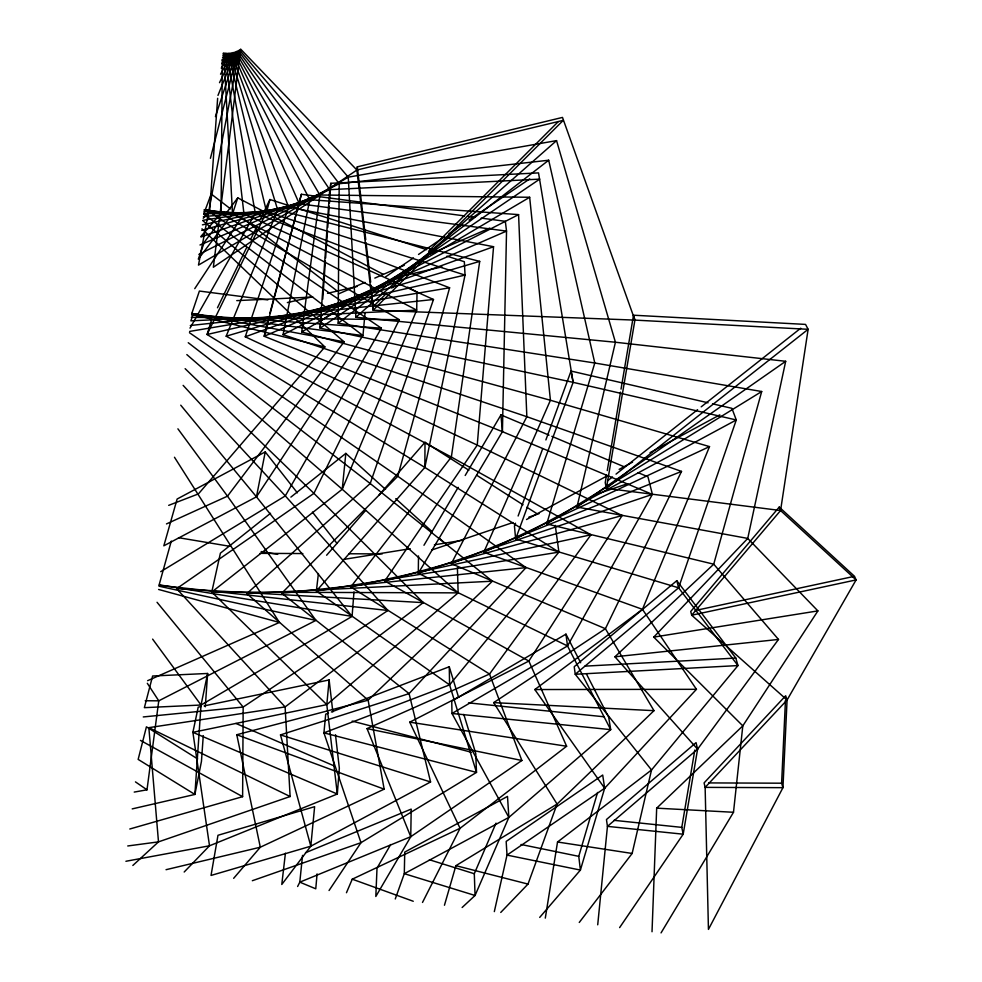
<?xml version="1.0" encoding="UTF-8"?>
<svg xmlns="http://www.w3.org/2000/svg" width="982" height="982" viewBox="0 0 982 982"><rect width="100%" height="100%" fill="white"/><g stroke="black" fill="none" stroke-linecap="round" stroke-linejoin="round"><path stroke-width="1.47" d="M129.796 829.004L242.615 796.672L243.168 707.052L157.046 602.285M252.337 880.719L360.983 842.679L476.503 772.392L449.584 684.896L316.376 591.029L424.85 467.42L425.01 442.268L468.856 470.231M619.617 927.609L683.19 834.197L697.588 749.168L614.916 656.798L713.73 564.184L761.701 391.511L594.785 363.009L338.152 323.225L339.195 183.732L238.172 50.61L210.418 158.311M222.325 59.288L221.048 213.217L201.04 236.306M418.504 555.935L418.295 573.292L567.51 645.947L610.694 729.638L508.86 817.405L404.302 873.685L395.267 898.972M390.689 844.52L377.014 868.125L375.824 896.48L410.758 836.713L411.2 809.107L305.512 852.732M638.079 472.637L647.973 476.798L652.379 494.388L418.295 573.292L502.428 431.663L506.528 231.101L505.325 221.306L481.155 218.102M652.023 931.746L656.676 808.161L742.809 725.858L817.896 610.902L747.744 538.418L576.986 507.043L615.419 342.239L556.548 140.622L348.266 177.165L198.487 265.091L239.412 49.898L348.266 177.165L355.877 317.26L615.419 342.239L785.686 361.29L747.744 538.418L653.754 637.109L742.809 725.858L733.493 812.274L661.046 932.9M787.073 700.019L691.696 615.211L690.727 611.479L779.229 507.08L854.5 576.299L856.095 579.92L787.073 700.019L705.137 787.38L782.949 787.662L787.073 700.019L785.674 695.747L704.082 782.899L705.137 787.38L708.439 929.402L782.949 787.662L781.611 783.194L785.465 700.276M353.974 591.937L352.084 616.401L201.028 705.027L144.379 707.666L152.615 676.009L207.632 673.468L201.028 705.027L194.89 794.438L132.202 808.898M545.292 918.121L557.53 842.004L651.52 769.962L737.973 665.575L678.599 587.813L515.636 538.983L573.12 382.342L538.529 172.893L330.836 183.303L329.731 189.673L320.083 328.123L573.12 382.342L736.279 419.965L678.599 587.813L575.243 674.278L651.52 769.962L632.138 853.456L579.257 922.454M217.636 98.298L209.583 211.805L203.213 218.25M203.274 735.579L201.457 761.332L194.89 794.438L138.155 759.405L146.428 726.827L197.627 758.926M205.287 706.794L207.632 673.468M199.997 244.997L329.731 189.673L539.719 179.129L320.083 328.123L321.666 314.461M322.734 299.203L325.398 261.077M325.607 258.033L327.522 230.586M327.743 227.529L329.228 206.183M329.449 203.127L330.406 189.403M330.615 186.359L330.836 183.303M371.896 292.746L373.16 310.226L634.912 320.107L808.125 329.314L780.567 510.53L691.696 615.211L856.095 579.92L780.567 510.53L779.229 507.08M202.967 220.287L288.598 207.153L493.553 246.703L477.252 445.104L384.735 581.049L528.856 661.058L566.626 746.246L460.067 828.292L352.256 879.185L346.462 892.736M317.088 873.906L315.762 888.808L299.805 882.155L302.542 855.383M365.095 312.509L362.959 335.562L256.462 496.831L163.834 545.808L177.128 499.028L265.25 451.916L297.35 492.841M125.905 861.275L209.51 845.784L337.317 794.021L326.797 704.634L329.13 679.949L204.158 705.911M285.418 853.198L281.785 884.475L310.815 846.189L314.621 806.676L217.979 835.289L211.032 875.441L310.815 846.189L430.57 781.954L409.089 693.611L281.711 593.251L397.784 476.258L449.609 287.787L255.32 213.266L204.01 211.695M457.416 567.621L458.128 592.87L326.797 704.634L211.768 592.06L342.239 489.245L345.824 453.389L385.545 489.417M597.719 924.811L607.441 826.365L606.459 819.54L696.054 742.613L697.588 749.168L607.441 826.365L683.19 834.197L681.79 827.372L694.802 750.052M318.401 573.525L316.376 591.029L558.905 552.13L555.26 525.358M356.896 170.033L240.627 49.1L213.352 267.239L356.896 170.033L563.251 120.356L373.16 310.226L356.896 170.033L357.313 166.842L562.49 117.423L634.912 320.107L606.385 488.373L780.567 510.53M134.227 792.081L146.993 789.823L158.765 700.829L147.312 683.288M539.707 917.409L580.399 870.077L604.654 788.251L534.809 689.548L642.461 609.331L709.52 446.601L550.423 400.263L301.707 331.941L319.899 195.001L235.508 51.788L217.979 95.414M203.409 216.617L277.673 209.866L479.707 261.372L451.352 457.035L350.734 586.978L489.527 674.033L521.872 760.498L410.758 836.713L299.805 882.155L297.62 886.501M606.508 475.092L605.231 482.641L606.385 488.373L808.125 329.314L805.547 324.404L633.513 315.21L621.029 389.118M607.269 470.574L620.514 392.137M171.298 541.057L159.145 584.818L352.084 616.401L256.462 496.831L265.25 451.916M500.746 912.438L528.009 884.082L557.076 804.062L493.7 702.621L605.403 628.701L681.52 471.409L526.843 416.699L283.062 334.666L309.747 199.714L234.121 52.255L219.514 82.672M329.044 890.514L360.983 842.679L323.925 732.867L449.584 684.896L558.905 552.13L424.85 467.42L465.038 275.083L464.339 261.715L446.933 256.142M462.129 907.503L475.055 895.474L508.86 817.405L451.99 713.484L567.51 645.947L652.379 494.388L502.428 431.663L264.219 336.286L301.388 194.276L464.535 215.905M494.327 911.615L507.007 855.101L506.172 841.427L602.702 775.031L604.654 788.251L507.007 855.101L580.399 870.077L578.766 856.341L597.572 792.449M267.546 322.182L264.219 336.286L506.528 231.101L299.301 203.765L202.427 224.841M269.878 313.356L288.548 242.787M289.334 239.854L295.938 214.862M296.724 211.916L301.388 194.276M424.85 467.42L207.079 334.506L266.576 211.916L269.927 199.518L426.618 249.649M444.453 905.244L455.906 865.67L557.076 804.062L653.987 710.673L605.403 628.701L451.352 563.68L526.843 416.699L518.582 214.616L309.747 199.714L201.752 230.377M697.588 749.168L778.493 639.442L713.73 564.184L546.716 523.909L594.785 363.009L548.692 160.226L339.195 183.732L198.867 254.436M211.511 320.107L207.079 334.506L465.038 275.083L266.576 211.916L203.753 213.781M217.918 224.142L204.379 242.063L198.303 259.125L232.525 213.929L237.767 197.848L383.348 274.395M215.439 116.6L236.858 51.26L329.731 189.673M422.505 902.446L460.067 828.292L409.74 722.163L528.856 661.058L622.171 515.513L477.252 445.104L245.255 336.801L288.598 207.153L231.261 52.893L221.257 68.151M193.245 313.798L190.876 320.844L416.699 310.128L417.043 292.108L407.616 287.149M160.729 571.671L285.308 495.898L381.372 328.184L209.583 211.805L204.17 210.332L243.966 213.929L433.479 299.485L370.214 483.537L246.813 593.582L368.14 700.191L384.158 789.16L260.304 847.221L166.044 869.696M515.501 523.197L514.445 526.07L515.636 538.983L736.279 419.965L731.897 408.316L712.527 403.835M518.115 516.016L542.739 448.565M545.882 439.948L571.033 371.061L708.059 402.792M410.758 836.713L367.035 728.607L489.527 674.033L590.98 534.773L451.352 457.035L226.179 336.2L277.673 209.866L229.813 53.077L221.797 63.67M270.566 513.267L220.398 553.173L211.768 592.06L458.128 592.87L342.239 489.245L416.699 310.128L232.525 213.929L204.256 209.645L221.048 213.217L399.306 319.702L313.921 493.357L176.637 588.66L285.111 706.917L290.12 796.525L158.495 841.869L127.746 845.968M508.86 817.405L507.498 796.414L404.744 852.094L404.302 873.685L475.055 895.474L474.306 873.735L496.02 823.125M604.654 788.251L696.447 689.315L642.461 609.331L483.807 552.252L550.423 400.263L529.666 197.272L319.899 195.001L200.954 237.03M217.476 307.771L246.691 247.476M250.68 239.252L256.658 226.928M260.635 218.704L269.927 199.518M220.533 74.202L232.722 52.623L299.301 203.765M190.005 328.16L255.32 213.266L226.83 53.151L222.546 57.472M423.966 545.268L458.189 487.33M465.186 475.484L500.955 414.907L549.024 435.136M194.755 288.659L243.966 213.929L225.344 53.053L222.804 55.287M226.032 213.389L237.767 197.848M202.918 220.754L344.117 341.834L227.493 496.168L166.474 523.922M233.655 878.325L260.304 847.221L236.785 734.732L368.14 700.191L492.399 581.197L370.214 483.537L188.249 342.706M201.948 228.818L324.895 346.941L198.425 493.897L168.695 505.349M222.214 60.209L228.34 53.163L266.576 211.916M326.613 555.235L365.77 510.284M378.819 495.296L425.01 442.268M189.452 332.714L397.784 476.258L526.021 567.621L409.089 693.611L280.484 734.904L310.815 846.189M184.186 872.016L209.51 845.784L192.889 732.327L198.204 707.15L201.175 706.524M373.479 306.396L386.429 293.446M391.83 288.045L405.873 274.003M410.194 269.682L419.915 259.96M428.557 251.331L558.169 121.743M132.84 865.461L158.495 841.869L148.859 727.662L285.111 706.917L423.267 602.629L313.921 493.357L185.132 368.667M355.877 317.26L556.548 140.622M676.794 580.681L574.212 666.704L575.243 674.278L737.973 665.575L735.8 658.087L676.794 580.681L678.599 587.813M290.881 497.113L345.824 453.389M607.637 480.738L612.424 476.957M616.033 474.11L697.588 409.678M701.197 406.843L800.747 328.197M338.152 323.225L548.692 160.226M223.024 53.494L223.847 52.868L232.525 213.929M576.986 507.043L785.686 361.29M321.237 320.562L331.339 313.688M341.454 306.826L350.292 300.811M385.668 276.777L413.459 257.885M418.516 254.448L443.778 237.276M448.835 233.851L462.731 224.399M469.04 220.103L529.691 178.896M183.131 385.374L285.308 495.898L387.902 610.485L243.168 707.052L143.262 716.946M546.716 523.909L761.701 391.511M301.707 331.941L529.666 197.272M580.669 662.752L565.951 634.139L451.745 701.16L451.99 713.484L610.694 729.638L608.705 717.265L586.279 673.664M526.524 519.527L607.06 475.914M619.139 469.371L632.568 462.105M650.01 452.653L719.806 414.858M177.902 428.827L227.493 496.168L315.897 620.391L158.765 700.829L145.213 700.755M283.062 334.666L518.582 214.616M483.807 552.252L709.52 446.601M147.619 680.686L279.416 622.453L174.477 457.256M266.773 325.128L270.983 323.287M338.336 293.974L364.997 282.374M374.817 278.102L404.289 265.275M429.551 254.289L489.895 228.02M451.352 563.68L681.52 471.409M328.54 713.079L325.705 714.172L323.925 732.867L476.503 772.392L475.742 753.39L463.823 714.405M331.376 711.987L449.253 666.753L458.52 697.073M245.255 336.801L493.553 246.703M431.589 550.067L512.923 522.522M528.893 517.121L539.057 513.672M597.142 494.007L627.645 483.684M226.179 336.2L479.707 261.372M384.735 581.049L622.171 515.513M287.358 302.591L312.644 296.748M327.509 293.311L357.252 286.449M398.901 276.826L403.357 275.795M406.339 275.107L442.023 266.858M350.734 586.978L590.98 534.773M695.195 610.522L853.014 576.618M326.797 704.634L192.889 732.327L337.317 794.021L339.342 768.157L335.476 734.696M189.612 331.425L449.609 287.787M343.761 559.409L410.231 548.705M434.4 544.814L463.111 540.198M653.754 637.109L817.896 610.902M190.324 325.508L433.479 299.485M281.711 593.251L526.021 567.621M614.916 656.798L778.493 639.442M584.891 666.14L735.8 658.087M246.813 593.582L492.399 581.197M236.76 300.627L311.625 297.092M381.912 293.778L386.491 293.557M534.809 689.548L696.447 689.315M708.648 782.912L781.611 783.194M260.095 553.357L302.837 553.553M348.647 553.762L382.231 553.909M191.306 317.358L399.306 319.702M493.7 702.621L653.987 710.673M656.676 808.161L733.493 812.274M176.637 588.66L423.267 602.629M191.588 314.977L381.372 328.184M468.512 702.879L604.126 716.786M613.983 820.326L681.79 827.372M159.084 585.309L387.902 610.485M267.804 299.915L199.395 291.053L191.748 313.663L362.959 335.562L203.728 213.978L211.204 193.994L230.586 208.921M467.567 216.298L475.116 217.304M409.74 722.163L566.626 746.246M557.53 842.004L632.138 853.456M178.528 537.694L229.628 546.274M261.187 551.577L277.722 554.351M191.785 313.381L344.117 341.834M367.035 728.607L521.872 760.498M520.988 844.471L578.766 856.341M158.986 586.205L315.897 620.391M191.686 314.142L324.895 346.941M455.906 865.67L528.009 884.082M352.182 721.095L471.335 752.237M158.593 589.458L279.416 622.453M429.38 859.753L474.306 873.735M280.484 734.904L430.57 781.954M430.975 251.036L435.321 252.435M352.256 879.185L413.262 901.267M236.785 734.732L384.158 789.16M551.847 436.327L623.938 466.683M235.938 723.452L333.757 765.739M148.859 727.662L290.12 796.525M140.438 740.391L242.615 796.672M476.601 475.178L523.025 504.785M526.892 507.252L537.203 513.832M135.455 781.881L146.993 789.823M242.714 218.25L337.231 291.053M186.826 354.588L342.239 489.245M395.758 498.672L432.068 531.606M438.88 537.792L445.693 543.967M180.737 405.185L256.462 496.831M312.448 512.101L336.998 543.402M152.615 639.122L201.028 705.027M633.513 315.21L634.912 320.107M571.033 371.061L573.12 382.342M565.951 634.139L567.51 645.947M357.313 166.842L365.746 239.657M366.09 242.689L370.668 282.129M371.012 285.161L371.54 289.715M329.13 679.949L332.824 711.876M500.955 414.907L502.428 431.663M449.253 666.753L449.584 684.896"/></g></svg>
